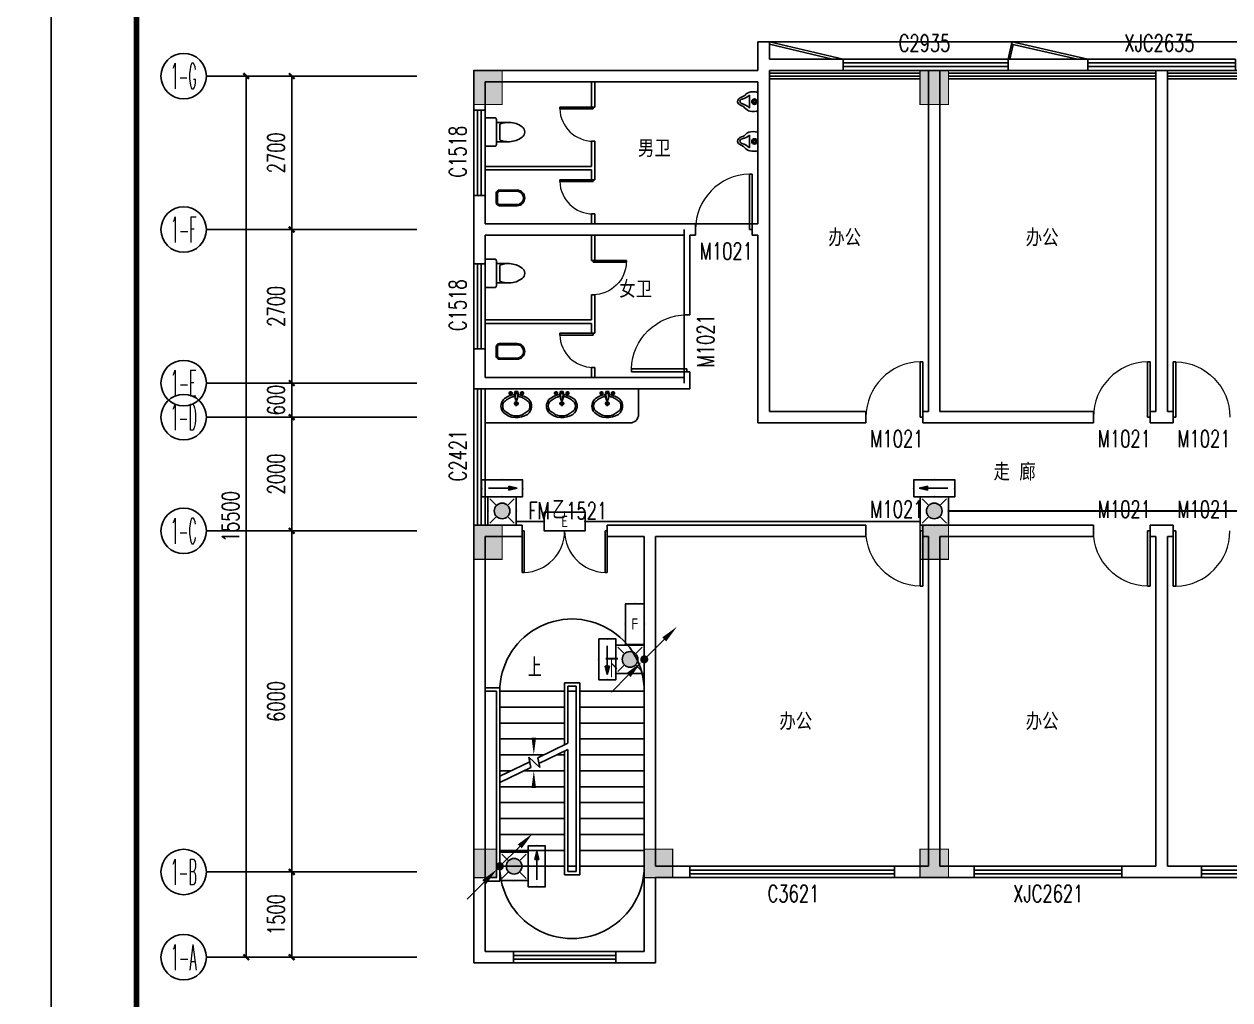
# Model space of a CAD drawing. Extents: x -6243262 to 3079315, y -2914302 to 172723.
# Drawn here: x -5729089 to -5707882, y -731507 to -714343 of the extents above; entities that cross this region are included whole.
import ezdxf
from ezdxf.enums import TextEntityAlignment as Align

# ---------------------------------------------------------------- set-up
doc = ezdxf.new("R2010")
doc.units = 0
doc.header["$LTSCALE"] = 1000
doc.linetypes.add('DASH', pattern=[0.35, 0.25, -0.1])
for name, color, linetype in [('0-柱2', 6, 'Continuous'), ('0-柱网', 2, 'Continuous'), ('0-铝板', 32, 'Continuous'), ('AXIS_TEXT', 7, 'Continuous'), ('DOOR_FIRE_TEXT', 7, 'Continuous'), ('EQUIP-应急', 3, 'Continuous'), ('LWIRE', 4, 'Continuous'), ('PUB_TITLE', 4, 'Continuous'), ('WINDOW', 4, 'Continuous'), ('WINDOW_TEXT', 7, 'Continuous'), ('WIRE-应急', 1, 'DASH'), ('洁具', 253, 'Continuous')]:
    doc.layers.add(name, color=color, linetype=linetype)
doc.styles.add('-宋体', font='', dxfattribs={"width": 0.8})
doc.styles.add('_TCH_AXIS', font='COMPLEX', dxfattribs={"bigfont": 'GBCBIG'})
doc.styles.add('_TCH_DIM', font='SIMPLEX', dxfattribs={"bigfont": 'GBCBIG'})
doc.styles.add('_TCH_DIM_T3', font='SIMPLEX', dxfattribs={"width": 0.705882, "bigfont": 'GBCBIG'})
doc.styles.add('_TCH_WINDOW', font='SIMPLEX', dxfattribs={"height": 3.5, "bigfont": 'GBCBIG'})
doc.styles.add('_TEL_ATTDEF', font='gbenor', dxfattribs={"bigfont": 'gbcbig'})
doc.styles.add('_TEL_DIM', font='SIMPLEX', dxfattribs={"width": 0.8, "height": 3.5, "bigfont": 'HZTXT'})
doc.styles.add('COMPLEX', font='COMPLEX')
doc.styles.get("Standard").update_dxf_attribs({"font": 'gbenor.shx', "bigfont": 'gbcbig.shx'})
doc.styles.get('-宋体').set_extended_font_data('SimSun')
doc.dimstyles.new('_TCH_ARCH&&100', dxfattribs={"dimtxt": 297.5, "dimasz": 100, "dimexe": 250, "dimexo": 300, "dimgap": 126.25, "dimtad": 1, "dimdec": 0, "dimzin": 0, "dimdsep": 46, "dimtxsty": '_TCH_DIM_T3', "dimblk": 'ARCHTICK', "dimcen": 0.09, "dimclrt": 7, "dimazin": 2, "dimtfac": 1, "dimtdec": 0, "dimtix": 1, "dimtmove": 2, "dimatfit": 3, "dimfxl": 0, "dimtolj": 1, "dimtzin": 0, "dimarcsym": 0})

# ---------------------------------------------------------------- blocks, each defined once
blk = doc.blocks.new('1#柱网')
at = {"layer": '0-柱网'}
for points in [[(494005, 93967), (494005, 93367), (494505, 93367), (494505, 93967)], [(501855, 93967), (501855, 93367), (502355, 93367), (502355, 93967)], [(494005, 85967), (494005, 85367), (494505, 85367), (494505, 85967)], [(501855, 85967), (501855, 85367), (502355, 85367), (502355, 85967)], [(494005, 80267), (494005, 79767), (494405, 79767), (494405, 80267)], [(497005, 80267), (497005, 79767), (497505, 79767), (497505, 80267)], [(501855, 80267), (501855, 79767), (502355, 79767), (502355, 80267)]]:
    blk.add_hatch(color=0, dxfattribs=at).paths.add_polyline_path(points)
at = {"layer": '0-柱网', "color": 0, "const_width": 20}
for points in [[(494005, 93967), (494005, 93367), (494505, 93367), (494505, 93967), (494005, 93967)], [(501855, 93967), (501855, 93367), (502355, 93367), (502355, 93967), (501855, 93967)], [(494005, 85967), (494005, 85367), (494505, 85367), (494505, 85967), (494005, 85967)], [(501855, 85967), (501855, 85367), (502355, 85367), (502355, 85967), (501855, 85967)], [(494005, 80267), (494005, 79767), (494405, 79767), (494405, 80267), (494005, 80267)], [(497005, 80267), (497005, 79767), (497505, 79767), (497505, 80267), (497005, 80267)], [(501855, 80267), (501855, 79767), (502355, 79767), (502355, 80267), (501855, 80267)]]:
    blk.add_lwpolyline(points, dxfattribs=at)
blk = doc.blocks.new('A$C22252488')
at = {"layer": '0-铝板', "color": 0}
blk.add_lwpolyline([(1218, 0), (60, 261), (69, 300), (1400, 0)], dxfattribs=at)
at = {"layer": 'WINDOW', "color": 0}
for points in [[(0, 0), (60, 261)], [(31, 0), (90, 254)]]:
    blk.add_lwpolyline(points, dxfattribs=at)
blk = doc.blocks.new('$WINLIB2D$00000001')
at = {"color": 0}
for points in [[(-0.5, 0.5), (-0.5, -0.5)], [(-0.5, 0.5), (0.5, 0.5)], [(0.5, -0.5), (0.5, 0.5)], [(0.5, 0.1667), (-0.5, 0.1667)], [(0.5, -0.1667), (-0.5, -0.1667)], [(-0.5, -0.5), (0.5, -0.5)]]:
    blk.add_lwpolyline(points, dxfattribs=at)
blk = doc.blocks.new('$DorLib2D$00000001')
at = {"color": 0}
for p, q in [((0.45, 0.975), (0.5, 0.975)), ((0.45, 0), (0.45, 0.975)), ((0.5, 0), (0.5, 0.975)), ((0.5, 0), (0.45, 0))]:
    blk.add_line(p, q, dxfattribs=at)
at = {"color": 0, "lineweight": 13}
blk.add_arc((0.475, 0), 0.975, 91.4693, 180, dxfattribs=at)
blk = doc.blocks.new('$DorLib2D$00000002')
at = {"color": 0}
for p, q in [((-0.5, 0), (-0.5, 0.4875)), ((-0.475, 0.4875), (-0.5, 0.4875)), ((-0.475, 0), (-0.475, 0.4875)), ((0.475, 0), (0.475, 0.4875)), ((0.475, 0.4875), (0.5, 0.4875)), ((0.5, 0), (0.5, 0.4875)), ((-0.5, 0), (-0.475, 0)), ((0.5, 0), (0.475, 0))]:
    blk.add_line(p, q, dxfattribs=at)
at = {"color": 0, "lineweight": 13}
for centre, start, end in [((-0.4875, 0), 0, 88.53072), ((0.4875, 0), 91.46928, 180)]:
    blk.add_arc(centre, 0.4875, start, end, dxfattribs=at)
blk = doc.blocks.new('$plan$00003671')
at = {"layer": '洁具', "color": 0}
for p, q in [((-101, 10), (-101, -63)), ((-25, 0), (-32, -39)), ((-25, 0), (25, 0)), ((-25, 0), (-17, -148)), ((25, 0), (17, -148)), ((25, 0), (32, -39)), ((101, 10), (101, -63)), ((-64, -27), (-138, -27)), ((45, -209), (-45, -209)), ((-32, -39), (-17, -148)), ((-24, -20), (24, -20)), ((-17, -138), (17, -138)), ((-17, -148), (17, -148)), ((0, -164), (0, -254)), ((32, -39), (17, -148)), ((138, -27), (64, -27))]:
    blk.add_line(p, q, dxfattribs=at)
blk.add_lwpolyline([(25, 0), (32, -39), (30, -54, -0.144626), (222, -135, -0.454002), (196, -399, -0.337627), (-227, -368, -0.376635), (-227, -140, -0.17218), (-30, -54), (-32, -39), (-25, 0)], format="xyb", close=True, dxfattribs=at)
for centre, radius in [((-101, -27), 25.2), ((-101, -27), 15.1), ((0, -209), 30.2), ((0, -209), 20.2), ((101, -27), 25.2), ((101, -27), 15.1)]:
    blk.add_circle(centre, radius, dxfattribs=at)
for centre, radius, start, end in [((-102, -254), 138, 152.5904, 207.4096), ((-19, -374), 275, 118.8696, 138.2267), ((-16, -304), 218, 108.3074, 128.6169), ((0, -351), 268, 95.4714, 108.3074), ((-1, -27), 7.25, 80.5252, 279.4748), ((1, -27), 7.25, 260.5252, 99.4748), ((0, -351), 268, 71.6926, 84.5286), ((16, -304), 218, 51.3831, 71.6926), ((19, -374), 275, 41.7733, 61.1304), ((102, -254), 138, 332.5904, 27.4096), ((-19, -135), 275, 221.7733, 241.1304), ((-16, -205), 218, 231.3831, 251.6926), ((0, -158), 268, 251.6926, 288.3074), ((16, -205), 218, 288.3074, 308.6169), ((19, -135), 275, 298.8696, 318.2267)]:
    blk.add_arc(centre, radius, start, end, dxfattribs=at)
blk = doc.blocks.new('$plan$00002813')
at = {"layer": '洁具', "color": 0}
blk.add_line((-112, -146), (114, -146), dxfattribs=at)
blk.add_lwpolyline([(-185, 0), (-185, -10), (-164, -10, 0.125587), (-163, -162, 0.087699), (-135, -207, -0.142493), (-79, -292, 0.309604), (0, -360, 0.229829), (59, -308, -0.1358), (128, -215, 0.187963), (170, -108, 0.056569), (165, -10), (185, -10), (185, 0)], format="xyb", close=True, dxfattribs=at)
for radius in [47.3, 34.6, 22.1]:
    blk.add_circle((0, -62), radius, dxfattribs=at)
for centre, radius, start, end in [((-382, -363), 346, 14.0616, 38.7001), ((335, -366), 312, 135.2868, 164.3913), ((-6, -276), 40.9, 183.6565, 351.9398)]:
    blk.add_arc(centre, radius, start, end, dxfattribs=at)
blk = doc.blocks.new('$plan$00002866')
at = {"layer": '洁具', "color": 0}
for points in [[(-366, 138), (-59, 138, -0.388189), (0, 88), (0, -88, -0.388189), (-59, -138), (-366, -138, -0.97895)], [(-58, -116), (-376, -116, -0.936623), (-366, 117), (-58, 117, -0.381636), (-21, 86), (-21, -86, -0.399536)]]:
    blk.add_lwpolyline(points, format="xyb", close=True, dxfattribs=at)
blk.add_lwpolyline([(-306, 117, 0, 0, 0.440649), (-316, 108, 0, 0, 0), (-316, -106, 0, 0, 0.411645), (-307, -115, 1.5, 1.5, 0)], format="xyseb", dxfattribs=at)
blk = doc.blocks.new('_AXISO')
at = {"color": 0}
blk.add_circle((0, 0), 0.5, dxfattribs=at)
at = {"layer": 'AXIS_TEXT', "color": 0, "style": 'COMPLEX', "width": 1.041667}
blk.add_attdef('A', text='', height=0.56, dxfattribs=at).set_placement((-0.25, -0.28), (0.25, -0.28), align=Align.FIT)
blk = doc.blocks.new('_ArchTick')
at = {"color": 0, "linetype": 'ByBlock', "const_width": 0.4}
blk.add_lwpolyline([(-0.5, -0.5), (0.5, 0.5)], dxfattribs=at)
blk = doc.blocks.new('*D646')
at = {"layer": '0-柱2', "color": 0, "lineweight": -2, "transparency": 16777216}
for p, q in [((1430341, -841337), (1427391, -841337)), ((1427641, -856837), (1427641, -841337)), ((1430341, -856837), (1427391, -856837))]:
    blk.add_line(p, q, dxfattribs=at)
at = {"layer": 'Defpoints', "color": 0, "transparency": 16777216}
for p in [(1427641, -841337), (1430641, -841337), (1430641, -856837)]:
    blk.add_point(p, dxfattribs=at)
at = {"layer": '0-柱2', "color": 0, "lineweight": -2, "transparency": 16777216, "xscale": 100, "yscale": 100, "zscale": 100}
for p, rotation in [((1427641, -841337), 90), ((1427641, -856837), 270)]:
    blk.add_blockref('_ArchTick', p, dxfattribs=dict(at, rotation=rotation))
at = {"layer": '0-柱2', "color": 7, "transparency": 16777216, "insert": (1427366, -849087), "char_height": 297.5, "attachment_point": 5, "rotation": 90, "style": '_TCH_DIM_T3'}
blk.add_mtext('\\A1;15500', dxfattribs=at)
blk = doc.blocks.new('*D647')
at = {"layer": '0-柱2', "color": 0, "lineweight": -2, "transparency": 16777216}
for p, q in [((1430341, -855337), (1428191, -855337)), ((1428441, -856837), (1428441, -855337)), ((1430341, -856837), (1428191, -856837))]:
    blk.add_line(p, q, dxfattribs=at)
at = {"layer": 'Defpoints', "color": 0, "transparency": 16777216}
for p in [(1428441, -855337), (1430641, -855337), (1430641, -856837)]:
    blk.add_point(p, dxfattribs=at)
at = {"layer": '0-柱2', "color": 0, "lineweight": -2, "transparency": 16777216, "xscale": 100, "yscale": 100, "zscale": 100}
for p, rotation in [((1428441, -855337), 90), ((1428441, -856837), 270)]:
    blk.add_blockref('_ArchTick', p, dxfattribs=dict(at, rotation=rotation))
at = {"layer": '0-柱2', "color": 7, "transparency": 16777216, "insert": (1428166, -856087), "char_height": 297.5, "attachment_point": 5, "rotation": 90, "style": '_TCH_DIM_T3'}
blk.add_mtext('\\A1;1500', dxfattribs=at)
blk = doc.blocks.new('*D648')
at = {"layer": '0-柱2', "color": 0, "lineweight": -2, "transparency": 16777216}
for p, q in [((1430341, -849337), (1428191, -849337)), ((1428441, -855337), (1428441, -849337)), ((1430341, -855337), (1428191, -855337))]:
    blk.add_line(p, q, dxfattribs=at)
at = {"layer": 'Defpoints', "color": 0, "transparency": 16777216}
for p in [(1428441, -849337), (1430641, -849337), (1430641, -855337)]:
    blk.add_point(p, dxfattribs=at)
at = {"layer": '0-柱2', "color": 0, "lineweight": -2, "transparency": 16777216, "xscale": 100, "yscale": 100, "zscale": 100}
for p, rotation in [((1428441, -849337), 90), ((1428441, -855337), 270)]:
    blk.add_blockref('_ArchTick', p, dxfattribs=dict(at, rotation=rotation))
at = {"layer": '0-柱2', "color": 7, "transparency": 16777216, "insert": (1428166, -852337), "char_height": 297.5, "attachment_point": 5, "rotation": 90, "style": '_TCH_DIM_T3'}
blk.add_mtext('\\A1;6000', dxfattribs=at)
blk = doc.blocks.new('*D649')
at = {"layer": '0-柱2', "color": 0, "lineweight": -2, "transparency": 16777216}
for p, q in [((1430341, -847337), (1428191, -847337)), ((1428441, -849337), (1428441, -847337)), ((1430341, -849337), (1428191, -849337))]:
    blk.add_line(p, q, dxfattribs=at)
at = {"layer": 'Defpoints', "color": 0, "transparency": 16777216}
for p in [(1428441, -847337), (1430641, -847337), (1430641, -849337)]:
    blk.add_point(p, dxfattribs=at)
at = {"layer": '0-柱2', "color": 0, "lineweight": -2, "transparency": 16777216, "xscale": 100, "yscale": 100, "zscale": 100}
for p, rotation in [((1428441, -847337), 90), ((1428441, -849337), 270)]:
    blk.add_blockref('_ArchTick', p, dxfattribs=dict(at, rotation=rotation))
at = {"layer": '0-柱2', "color": 7, "transparency": 16777216, "insert": (1428166, -848337), "char_height": 297.5, "attachment_point": 5, "rotation": 90, "style": '_TCH_DIM_T3'}
blk.add_mtext('\\A1;2000', dxfattribs=at)
blk = doc.blocks.new('*D650')
at = {"layer": '0-柱2', "color": 0, "lineweight": -2, "transparency": 16777216}
for p, q in [((1430341, -846737), (1428191, -846737)), ((1428441, -846737), (1428441, -846637)), ((1428441, -847337), (1428441, -846737)), ((1430341, -847337), (1428191, -847337)), ((1428441, -847337), (1428441, -847437))]:
    blk.add_line(p, q, dxfattribs=at)
at = {"layer": 'Defpoints', "color": 0, "transparency": 16777216}
for p in [(1428441, -846737), (1430641, -846737), (1430641, -847337)]:
    blk.add_point(p, dxfattribs=at)
at = {"layer": '0-柱2', "color": 0, "lineweight": -2, "transparency": 16777216, "xscale": 100, "yscale": 100, "zscale": 100}
for p, rotation in [((1428441, -846737), 270), ((1428441, -847337), 90)]:
    blk.add_blockref('_ArchTick', p, dxfattribs=dict(at, rotation=rotation))
at = {"layer": '0-柱2', "color": 7, "transparency": 16777216, "insert": (1428166, -847037), "char_height": 297.5, "attachment_point": 5, "rotation": 90, "style": '_TCH_DIM_T3'}
blk.add_mtext('\\A1;600', dxfattribs=at)
blk = doc.blocks.new('*D651')
at = {"layer": '0-柱2', "color": 0, "lineweight": -2, "transparency": 16777216}
for p, q in [((1430341, -844037), (1428191, -844037)), ((1428441, -846737), (1428441, -844037)), ((1430341, -846737), (1428191, -846737))]:
    blk.add_line(p, q, dxfattribs=at)
at = {"layer": 'Defpoints', "color": 0, "transparency": 16777216}
for p in [(1428441, -844037), (1430641, -844037), (1430641, -846737)]:
    blk.add_point(p, dxfattribs=at)
at = {"layer": '0-柱2', "color": 0, "lineweight": -2, "transparency": 16777216, "xscale": 100, "yscale": 100, "zscale": 100}
for p, rotation in [((1428441, -844037), 90), ((1428441, -846737), 270)]:
    blk.add_blockref('_ArchTick', p, dxfattribs=dict(at, rotation=rotation))
at = {"layer": '0-柱2', "color": 7, "transparency": 16777216, "insert": (1428166, -845387), "char_height": 297.5, "attachment_point": 5, "rotation": 90, "style": '_TCH_DIM_T3'}
blk.add_mtext('\\A1;2700', dxfattribs=at)
blk = doc.blocks.new('*D652')
at = {"layer": '0-柱2', "color": 0, "lineweight": -2, "transparency": 16777216}
for p, q in [((1430341, -841337), (1428191, -841337)), ((1428441, -844037), (1428441, -841337)), ((1430341, -844037), (1428191, -844037))]:
    blk.add_line(p, q, dxfattribs=at)
at = {"layer": 'Defpoints', "color": 0, "transparency": 16777216}
for p in [(1428441, -841337), (1430641, -841337), (1430641, -844037)]:
    blk.add_point(p, dxfattribs=at)
at = {"layer": '0-柱2', "color": 0, "lineweight": -2, "transparency": 16777216, "xscale": 100, "yscale": 100, "zscale": 100}
for p, rotation in [((1428441, -841337), 90), ((1428441, -844037), 270)]:
    blk.add_blockref('_ArchTick', p, dxfattribs=dict(at, rotation=rotation))
at = {"layer": '0-柱2', "color": 7, "transparency": 16777216, "insert": (1428166, -842687), "char_height": 297.5, "attachment_point": 5, "rotation": 90, "style": '_TCH_DIM_T3'}
blk.add_mtext('\\A1;2700', dxfattribs=at)
blk = doc.blocks.new('$plan$00002826')
at = {"layer": '洁具', "color": 0}
for p, q in [((-260, -140), (-260, 140)), ((-200, 170), (-200, -170))]:
    blk.add_line(p, q, dxfattribs=at)
blk.add_lwpolyline([(-650, 92, 0.537872), (-650, -92, 0.149947), (-430, -170), (-200, -170), (-200, -220, 0.414214), (-170, -250), (-30, -250, 0.414214), (0, -220), (0, 220, 0.414214), (-30, 250), (-170, 250, 0.414214), (-200, 220), (-200, 170), (-430, 170, 0.149947)], format="xyb", close=True, dxfattribs=at)
for centre, start, end in [((-413, -227), 67.4505, 91.4725), ((-413, 227), 268.6339, 292.5495)]:
    blk.add_arc(centre, 398, start, end, dxfattribs=at)
blk = doc.blocks.new('$equip$00002604')
blk.add_hatch(color=256).paths.add_polyline_path([(0.275, 0.5, 1), (-0.274, 0.5, 1)])
for p, q in [((-0.429, 0.929), (-0.194, 0.694)), ((0.194, 0.694), (0.429, 0.929)), ((-0.429, 0.071), (-0.194, 0.306)), ((0.194, 0.306), (0.429, 0.071))]:
    blk.add_line(p, q)
at = {"const_width": 0.04}
blk.add_lwpolyline([(-0.5, 1), (-0.5, 0), (0.5, 0), (0.5, 1), (-0.5, 1), (-0.5, 0)], dxfattribs=at)
blk.add_lwpolyline([(-0.5, 1), (-0.5, 0), (0.5, 0), (0.5, 1)], close=True)
blk.add_circle((0, 0.5), 0.275)
for p in [(0, 1), (-0.5, 0.5), (0.5, 0.5), (0, 0)]:
    blk.add_point(p)
at = {"color": 7, "style": '_TEL_DIM', "flags": 1}
blk.add_attdef('A', text='', height=0.000025, dxfattribs=at).set_placement((0, 0), align=Align.MIDDLE_CENTER)
blk = doc.blocks.new('$TelecSys$00000079')
for p, q in [((0.7, 0.7), (0, 0)), ((0.104, 0.104), (0.104, 0.104)), ((-0.104, -0.104), (-0.104, -0.104))]:
    blk.add_line(p, q)
at = {"const_width": 0.142}
blk.add_lwpolyline([(-0.071, 0, 1), (0.071, 0, 1)], format="xyb", close=True, dxfattribs=at)
blk.add_solid([(0.63, 0.77), (0.77, 0.63), (1.15, 1.15)])
at = {"width": 0.8, "flags": 9}
blk.add_attdef('A', (0, 0), '', height=0.00002, dxfattribs=at)
blk = doc.blocks.new('$equip$00002541')
blk.add_hatch(color=256).paths.add_polyline_path([(-0.24, 0.372), (-0.528, 0.3), (-0.24, 0.228)])
for p, q in [((-0.72, 0.6), (-0.72, 0)), ((0.72, 0.6), (-0.72, 0.6)), ((0.72, 0), (0.72, 0.6)), ((-0.72, 0), (0.72, 0)), ((-0.24, 0.372), (-0.528, 0.3)), ((-0.528, 0.3), (-0.24, 0.228)), ((-0.24, 0.372), (-0.24, 0.228))]:
    blk.add_line(p, q)
at = {"color": 7}
blk.add_line((-0.48, 0.3), (0.48, 0.3), dxfattribs=at)
at = {"const_width": 0.04}
blk.add_lwpolyline([(-0.72, 0.6), (-0.72, 0), (0.72, 0), (0.72, 0.6), (-0.72, 0.6), (-0.72, 0)], dxfattribs=at)
for p in [(0, 0.6), (-0.72, 0.3), (0, 0), (0.72, 0.3)]:
    blk.add_point(p)
at = {"color": 7, "style": '_TEL_DIM', "flags": 1}
blk.add_attdef('A', text='', height=0.00002, dxfattribs=at).set_placement((0, 0), align=Align.MIDDLE_CENTER)
blk = doc.blocks.new('$equip$00002540')
blk.add_hatch(color=256).paths.add_polyline_path([(0.24, 0.372), (0.24, 0.228), (0.528, 0.3)])
for p, q in [((-0.72, 0.6), (-0.72, 0)), ((0.72, 0.6), (-0.72, 0.6)), ((0.72, 0), (0.72, 0.6)), ((-0.72, 0), (0.72, 0)), ((0.24, 0.372), (0.24, 0.228)), ((0.528, 0.3), (0.24, 0.372)), ((0.24, 0.228), (0.528, 0.3))]:
    blk.add_line(p, q)
at = {"color": 7}
blk.add_line((-0.48, 0.3), (0.48, 0.3), dxfattribs=at)
at = {"const_width": 0.04}
blk.add_lwpolyline([(-0.72, 0.6), (-0.72, 0), (0.72, 0), (0.72, 0.6), (-0.72, 0.6), (-0.72, 0)], dxfattribs=at)
for p in [(0, 0.6), (-0.72, 0.3), (0, 0), (0.72, 0.3)]:
    blk.add_point(p)
at = {"color": 7, "style": '_TEL_DIM', "flags": 1}
blk.add_attdef('A', text='', height=0.00002, dxfattribs=at).set_placement((0, 0), align=Align.MIDDLE_CENTER)
blk = doc.blocks.new('$equip$00002534')
for p, q in [((-0.72, 0.66), (-0.72, 0)), ((0.72, 0.66), (-0.72, 0.66)), ((0.72, 0), (0.72, 0.66)), ((-0.72, 0), (0.72, 0))]:
    blk.add_line(p, q)
at = {"const_width": 0.04}
blk.add_lwpolyline([(-0.72, 0.66), (-0.72, 0), (0.72, 0), (0.72, 0.66), (-0.72, 0.66), (-0.72, 0)], dxfattribs=at)
for p in [(0, 0.66), (-0.72, 0.33), (0, 0), (0.72, 0.33)]:
    blk.add_point(p)
at = {"color": 7, "style": '_TEL_DIM'}
blk.add_attdef('$TEXT$', text='', height=0.4, dxfattribs=at).set_placement((0, 0.33), align=Align.MIDDLE_CENTER)
at = {"color": 7, "style": '_TEL_DIM', "flags": 1}
blk.add_attdef('A', text='', height=0.00002, dxfattribs=at).set_placement((0, 0), align=Align.MIDDLE_CENTER)
blk = doc.blocks.new('$equip$00003179')
for p, q in [((0.72, 0.66), (-0.72, 0.66)), ((-0.72, 0.66), (-0.72, 0)), ((0.72, 0), (0.72, 0.66)), ((-0.72, 0), (0.72, 0))]:
    blk.add_line(p, q)
at = {"const_width": 0.04}
blk.add_lwpolyline([(-0.72, 0.66), (-0.72, 0), (0.72, 0), (0.72, 0.66), (-0.72, 0.66), (-0.72, 0)], dxfattribs=at)
for p in [(0, 0.66), (-0.72, 0.33), (0, 0), (0.72, 0.33)]:
    blk.add_point(p)
at = {"color": 7, "style": '_TEL_DIM'}
blk.add_attdef('$TEXT$', text='', height=0.4, dxfattribs=at).set_placement((0, 0.33), align=Align.MIDDLE_CENTER)
at = {"color": 7, "style": '_TEL_DIM', "flags": 1}
for tag in ['A', 'REMARK']:
    blk.add_attdef(tag, text='', height=0.00002, dxfattribs=at).set_placement((0, 0), align=Align.MIDDLE_CENTER)
blk = doc.blocks.new('$TelecSys$00000081')
for p, q in [((0.104, 0.104), (0.104, 0.104)), ((-0.104, -0.104), (-0.104, -0.104)), ((-1.15, -1.15), (-0.55, -0.55))]:
    blk.add_line(p, q)
at = {"const_width": 0.142}
blk.add_lwpolyline([(0.071, 0, 1), (-0.071, 0, 1)], format="xyb", close=True, dxfattribs=at)
blk.add_solid([(-0.62, -0.48), (-0.48, -0.62), (-0.1, -0.1)])
at = {"width": 0.8, "flags": 9}
blk.add_attdef('A', (0, 0), '', height=0.00002, rotation=180, dxfattribs=at)
blk = doc.blocks.new('4235234')
at = {"layer": '0-柱2', "color": 8}
for p, q in [((1436641.3, -841137.1), (1436641.3, -840737.1)), ((1436641.3, -840737.1), (1436841.3, -840737.1)), ((1436841.3, -841037.1), (1436841.3, -840737.1)), ((1438141.2, -841037.1), (1436841.3, -841037.1)), ((1438141.2, -841237.1), (1438141.2, -841037.1)), ((1442441.3, -841037.1), (1441041.2, -841037.1)), ((1441041.2, -841037.1), (1441041.2, -841237.1)), ((1442441.3, -841237.1), (1442441.3, -841037.1)), ((1431641.3, -841237.1), (1431641.3, -841937.1)), ((1436641.3, -841237.1), (1431641.3, -841237.1)), ((1436641.3, -841237.1), (1436641.3, -841137.1)), ((1436841.3, -841237.1), (1438141.2, -841237.1)), ((1436841.3, -841337.1), (1436841.3, -841237.1)), ((1439641.3, -847237.1), (1439641.3, -841237.1)), ((1439641.3, -841237.1), (1439841.3, -841237.1)), ((1439841.3, -847237.1), (1439841.3, -841237.1)), ((1441041.2, -841237.1), (1442441.3, -841237.1)), ((1443641.3, -847237.1), (1443641.3, -841237.1)), ((1443641.3, -841237.1), (1443841.3, -841237.1)), ((1443841.3, -847237.1), (1443841.3, -841237.1)), ((1430641.3, -841337.1), (1426941.3, -841337.1)), ((1431841.3, -841937.1), (1431841.3, -841437.1)), ((1436641.3, -841437.1), (1431841.3, -841437.1)), ((1433711.3, -841437.1), (1433711.3, -841882.1)), ((1433771.3, -841437.1), (1433711.3, -841437.1)), ((1433771.3, -841882.1), (1433771.3, -841437.1)), ((1436641.3, -843937.1), (1436641.3, -841437.1)), ((1436841.3, -844037.1), (1436841.3, -841337.1)), ((1433711.3, -841882.1), (1433771.3, -841882.1)), ((1431641.3, -841937.1), (1431841.3, -841937.1)), ((1433771.3, -842482.1), (1433711.3, -842482.1)), ((1433711.3, -842482.1), (1433711.3, -842927.1)), ((1433771.3, -842957.1), (1433771.3, -842482.1)), ((1433711.3, -842927.1), (1431841.3, -842927.1)), ((1431841.3, -842987.1), (1431841.3, -842927.1)), ((1433771.3, -843162.1), (1433771.3, -842957.1)), ((1433711.3, -842987.1), (1431841.3, -842987.1)), ((1433711.3, -842987.1), (1433711.3, -843162.1)), ((1433711.3, -843162.1), (1433771.3, -843162.1)), ((1431841.3, -843437.1), (1431641.3, -843437.1)), ((1431641.3, -843437.1), (1431641.3, -844037.1)), ((1431841.3, -843937.1), (1431841.3, -843437.1)), ((1433771.3, -843762.1), (1433711.3, -843762.1)), ((1433711.3, -843762.1), (1433711.3, -843937.1)), ((1433771.3, -843937.1), (1433771.3, -843762.1)), ((1433741.3, -843937.1), (1431841.3, -843937.1)), ((1435341.3, -843937.1), (1433741.3, -843937.1)), ((1435541.3, -843937.1), (1435341.3, -843937.1)), ((1435541.3, -844137.1), (1435541.3, -843937.1)), ((1436541.3, -843937.1), (1435541.3, -843937.1)), ((1436641.3, -843937.1), (1436541.3, -843937.1)), ((1436541.3, -843937.1), (1436541.3, -844137.1)), ((1430641.3, -844037.1), (1426941.3, -844037.1)), ((1431641.3, -844037.1), (1431641.3, -844637.1)), ((1433741.3, -844137.1), (1431841.3, -844137.1)), ((1431841.3, -844637.1), (1431841.3, -844137.1)), ((1433711.3, -844137.1), (1433711.3, -844582.1)), ((1433771.3, -844137.1), (1433711.3, -844137.1)), ((1435341.3, -844137.1), (1433741.3, -844137.1)), ((1433771.3, -844582.1), (1433771.3, -844137.1)), ((1435341.3, -846737.1), (1435341.3, -844037.1)), ((1435341.3, -844137.1), (1435341.3, -845537.1)), ((1435441.3, -845537.1), (1435441.3, -844137.1)), ((1435441.3, -844137.1), (1435541.3, -844137.1)), ((1436541.3, -844137.1), (1436641.3, -844137.1)), ((1436641.3, -847437.1), (1436641.3, -844137.1)), ((1436841.3, -847237.1), (1436841.3, -844037.1)), ((1431641.3, -844637.1), (1431841.3, -844637.1)), ((1433711.3, -844582.1), (1433771.3, -844582.1)), ((1433771.3, -845182.1), (1433711.3, -845182.1)), ((1433711.3, -845182.1), (1433711.3, -845627.1)), ((1433771.3, -845657.1), (1433771.3, -845182.1)), ((1433711.3, -845627.1), (1431841.3, -845627.1)), ((1431841.3, -845687.1), (1431841.3, -845627.1)), ((1433711.3, -845687.1), (1431841.3, -845687.1)), ((1433711.3, -845687.1), (1433711.3, -845862.1)), ((1433771.3, -845862.1), (1433771.3, -845657.1)), ((1435341.3, -845537.1), (1435441.3, -845537.1)), ((1435341.3, -846537.1), (1435341.3, -845537.1)), ((1433711.3, -845862.1), (1433771.3, -845862.1)), ((1431841.3, -846137.1), (1431641.3, -846137.1)), ((1431641.3, -846137.1), (1431641.3, -846737.1)), ((1431841.3, -846637.1), (1431841.3, -846137.1)), ((1433771.3, -846462.1), (1433711.3, -846462.1)), ((1433711.3, -846462.1), (1433711.3, -846637.1)), ((1433771.3, -846637.1), (1433771.3, -846462.1)), ((1435441.3, -846537.1), (1435341.3, -846537.1)), ((1435341.3, -846537.1), (1435341.3, -846637.1)), ((1435441.3, -846837.1), (1435441.3, -846537.1)), ((1430641.3, -846737.1), (1426941.3, -846737.1)), ((1431641.3, -846737.1), (1431641.3, -846837.1)), ((1435341.3, -846637.1), (1431841.3, -846637.1)), ((1433711.3, -846637.1), (1433771.3, -846637.1)), ((1431641.3, -846837.1), (1431841.3, -846837.1)), ((1435441.3, -846837.1), (1431841.3, -846837.1)), ((1430641.3, -847337.1), (1426941.3, -847337.1)), ((1438541.3, -847237.1), (1436841.3, -847237.1)), ((1438541.3, -847437.1), (1438541.3, -847237.1)), ((1439641.3, -847237.1), (1439541.3, -847237.1)), ((1439541.3, -847237.1), (1439541.3, -847437.1)), ((1442541.3, -847237.1), (1439841.3, -847237.1)), ((1442541.3, -847437.1), (1442541.3, -847237.1)), ((1443641.3, -847237.1), (1443541.3, -847237.1)), ((1443541.3, -847237.1), (1443541.3, -847437.1)), ((1443941.3, -847237.1), (1443841.3, -847237.1)), ((1443941.3, -847437.1), (1443941.3, -847237.1)), ((1436641.3, -847437.1), (1438541.3, -847437.1)), ((1439541.3, -847437.1), (1439741.3, -847437.1)), ((1439741.3, -847437.1), (1442541.3, -847437.1)), ((1443541.3, -847437.1), (1443741.3, -847437.1)), ((1443741.3, -847437.1), (1443941.3, -847437.1)), ((1431841.3, -849237.1), (1431641.3, -849237.1)), ((1431641.3, -849237.1), (1431641.3, -849337.1)), ((1432491.3, -849237.1), (1431841.3, -849237.1)), ((1432491.3, -849437.1), (1432491.3, -849237.1)), ((1434741.3, -849237.1), (1433991.3, -849237.1)), ((1433991.3, -849237.1), (1433991.3, -849437.1)), ((1438541.3, -849237.1), (1434741.3, -849237.1)), ((1438541.3, -849437.1), (1438541.3, -849237.1)), ((1439741.3, -849237.1), (1439541.3, -849237.1)), ((1439541.3, -849237.1), (1439541.3, -849437.1)), ((1442541.3, -849237.1), (1439741.3, -849237.1)), ((1442541.3, -849437.1), (1442541.3, -849237.1)), ((1443741.3, -849237.1), (1443541.3, -849237.1)), ((1443541.3, -849237.1), (1443541.3, -849437.1)), ((1443941.3, -849237.1), (1443741.3, -849237.1)), ((1443941.3, -849437.1), (1443941.3, -849237.1)), ((1430641.3, -849337.1), (1426941.3, -849337.1)), ((1431641.3, -856937.1), (1431641.3, -849337.1)), ((1431841.3, -849437.1), (1432491.3, -849437.1)), ((1431841.3, -856737.1), (1431841.3, -849437.1)), ((1433991.3, -849437.1), (1434641.3, -849437.1)), ((1434641.3, -855337.1), (1434641.3, -849437.1)), ((1434841.3, -849437.1), (1438541.3, -849437.1)), ((1434841.3, -855237.1), (1434841.3, -849437.1)), ((1439541.3, -849437.1), (1439641.3, -849437.1)), ((1439641.3, -855237.1), (1439641.3, -849437.1)), ((1439841.3, -849437.1), (1442541.3, -849437.1)), ((1439841.3, -855237.1), (1439841.3, -849437.1)), ((1443541.3, -849437.1), (1443641.3, -849437.1)), ((1443641.3, -855237.1), (1443641.3, -849437.1)), ((1443841.3, -855237.1), (1443841.3, -849437.1)), ((1443841.3, -849437.1), (1443941.3, -849437.1)), ((1433506.3, -852007.1), (1433236.3, -852007.1)), ((1433236.3, -852007.1), (1433236.3, -853098.8)), ((1433446.3, -852067.1), (1433296.3, -852067.1)), ((1433296.3, -852067.1), (1433296.3, -853069.5)), ((1433446.3, -855327.1), (1433446.3, -852067.1)), ((1433506.3, -855387.1), (1433506.3, -852007.1)), ((1432101.3, -852097.1), (1431841.3, -852097.1)), ((1431841.3, -852157.1), (1431841.3, -852097.1)), ((1432041.3, -852157.1), (1431841.3, -852157.1)), ((1432041.3, -855437.1), (1432041.3, -852157.1)), ((1432101.3, -855497.1), (1432101.3, -852097.1)), ((1432101.3, -852157.1), (1432101.3, -853653.3)), ((1433236.3, -852157.1), (1432101.3, -852157.1)), ((1433296.3, -852157.1), (1433296.3, -853069.5)), ((1433296.3, -852157.1), (1433446.3, -852157.1)), ((1433446.3, -855237.1), (1433446.3, -852157.1)), ((1433506.3, -852157.1), (1434641.3, -852157.1)), ((1434641.3, -855237.1), (1434641.3, -852157.1)), ((1433236.3, -852437.1), (1432101.3, -852437.1)), ((1433506.3, -852437.1), (1434641.3, -852437.1)), ((1433236.3, -852717.1), (1432101.3, -852717.1)), ((1433506.3, -852717.1), (1434641.3, -852717.1)), ((1433236.3, -852997.1), (1432101.3, -852997.1)), ((1433296.3, -853069.5), (1432769.6, -853326.8)), ((1433506.3, -852997.1), (1434641.3, -852997.1)), ((1432871.5, -853277.1), (1432101.3, -853277.1)), ((1432803.8, -853502), (1432610.2, -853315.2)), ((1432610.2, -853315.2), (1432645.9, -853498.5)), ((1432769.6, -853326.8), (1432803.8, -853502)), ((1433296.3, -853180.8), (1432789.4, -853428.4)), ((1433236.3, -853277.1), (1433099.3, -853277.1)), ((1433236.3, -853210.1), (1433236.3, -855387.1)), ((1433296.3, -853180.8), (1433296.3, -855237.1)), ((1433296.3, -853180.8), (1433296.3, -855327.1)), ((1433506.3, -853277.1), (1434641.3, -853277.1)), ((1432626.1, -853396.9), (1432101.3, -853653.3)), ((1432645.9, -853498.5), (1432101.3, -853764.6)), ((1432298.3, -853557.1), (1432101.3, -853557.1)), ((1433236.3, -853557.1), (1432526.1, -853557.1)), ((1433506.3, -853557.1), (1434641.3, -853557.1)), ((1432101.3, -853764.6), (1432101.3, -855237.1)), ((1433236.3, -853837.1), (1432101.3, -853837.1)), ((1433506.3, -853837.1), (1434641.3, -853837.1)), ((1433236.3, -854117.1), (1432101.3, -854117.1)), ((1433506.3, -854117.1), (1434641.3, -854117.1)), ((1433236.3, -854397.1), (1432101.3, -854397.1)), ((1433506.3, -854397.1), (1434641.3, -854397.1)), ((1433236.3, -854677.1), (1432101.3, -854677.1)), ((1433506.3, -854677.1), (1434641.3, -854677.1)), ((1433236.3, -854957.1), (1432101.3, -854957.1)), ((1433506.3, -854957.1), (1434641.3, -854957.1)), ((1433236.3, -855237.1), (1432101.3, -855237.1)), ((1433296.3, -855237.1), (1433446.3, -855237.1)), ((1433506.3, -855237.1), (1434641.3, -855237.1)), ((1435441.3, -855237.1), (1434841.3, -855237.1)), ((1435441.3, -855437.1), (1435441.3, -855237.1)), ((1439641.3, -855237.1), (1439041.3, -855237.1)), ((1439041.3, -855237.1), (1439041.3, -855437.1)), ((1440441.3, -855237.1), (1439841.3, -855237.1)), ((1440441.3, -855437.1), (1440441.3, -855237.1)), ((1443641.3, -855237.1), (1443041.3, -855237.1)), ((1443041.3, -855237.1), (1443041.3, -855437.1)), ((1444441.3, -855237.1), (1443841.3, -855237.1)), ((1444441.3, -855437.1), (1444441.3, -855237.1)), ((1430641.3, -855337.1), (1426941.3, -855337.1)), ((1431841.3, -855437.1), (1432041.3, -855437.1)), ((1431841.3, -855437.1), (1431841.3, -855497.1)), ((1433236.3, -855387.1), (1433506.3, -855387.1)), ((1433296.3, -855327.1), (1433446.3, -855327.1)), ((1434641.3, -856737.1), (1434641.3, -855337.1)), ((1434841.3, -855437.1), (1435441.3, -855437.1)), ((1434841.3, -856937.1), (1434841.3, -855437.1)), ((1439041.3, -855437.1), (1439741.3, -855437.1)), ((1439741.3, -855437.1), (1440441.3, -855437.1)), ((1443041.3, -855437.1), (1443741.3, -855437.1)), ((1443741.3, -855437.1), (1444441.3, -855437.1)), ((1431841.3, -855497.1), (1432101.3, -855497.1)), ((1432341.3, -856737.1), (1431841.3, -856737.1)), ((1432341.3, -856937.1), (1432341.3, -856737.1)), ((1434641.3, -856737.1), (1434141.3, -856737.1)), ((1434141.3, -856737.1), (1434141.3, -856937.1)), ((1430641.3, -856837.1), (1426941.3, -856837.1)), ((1431641.3, -856937.1), (1432341.3, -856937.1)), ((1434141.3, -856937.1), (1434841.3, -856937.1))]:
    blk.add_line(p, q, dxfattribs=at)
for points in [[(1436841.3, -840737.1), (1472341.3, -840737.1), (1472341.3, -849237.1)], [(1436841.3, -840737.1), (1436841.3, -840737.1), (1438141.1, -841037.1)], [(1436841.3, -840778), (1437950.2, -841037.1)], [(1436841.3, -841237.1), (1439491.3, -841237.1)], [(1439991.3, -841237.1), (1443641.3, -841237.1)], [(1447491.3, -841237.1), (1443841.3, -841237.1)], [(1436841.3, -841287.1), (1439491.3, -841287.1)], [(1436841.3, -841337.1), (1439491.3, -841337.1)], [(1436841.3, -841387.1), (1439491.3, -841387.1)], [(1439991.3, -841287.1), (1443641.3, -841287.1)], [(1439991.3, -841337.1), (1443641.3, -841337.1)], [(1439991.3, -841387.1), (1443641.3, -841387.1)], [(1447491.3, -841287.1), (1443841.3, -841287.1)], [(1447491.3, -841337.1), (1443841.3, -841337.1)], [(1447491.3, -841387.1), (1443841.3, -841387.1)]]:
    blk.add_lwpolyline(points, dxfattribs=at)
for points, format in [([(1431841.3, -846837.1), (1431841.3, -847437.1), (1434391.3, -847437.1, 0.4142136), (1434541.3, -847287.1), (1434541.3, -846837.1)], "xyb"), ([(1432698.8, -852017.1, 0, 0, 0), (1432698.8, -853277.1, 0, 80, 0), (1432698.8, -852977.1, 0, 0, 0)], "xyseb"), ([(1434043.8, -852017.1, 0, 0, 0), (1434043.8, -855987.1, 0, 0, 0), (1432698.8, -855987.1, 0, 0, 0), (1432698.8, -853557.1, 0, 80, 0), (1432698.8, -853857.1, 0, 0, 0)], "xyseb")]:
    blk.add_lwpolyline(points, format=format, dxfattribs=at)
for centre, start, end in [((1433371.3, -852157.1), 359.99984, 180.00017), ((1433371.3, -855237.1), 179.99983, 0.00016)]:
    blk.add_arc(centre, 1270, start, end, dxfattribs=at)
ref = blk.add_blockref('$WINLIB2D$00000001', (1439591.2, -841137.1), dxfattribs=dict(at, xscale=-2900, yscale=200, zscale=200, rotation=180))
ref.add_attrib('A', 'C2935', (1439116.2, -840905.9), dxfattribs={"layer": 'WINDOW_TEXT', "color": 8, "height": 297.5, "style": '_TCH_WINDOW', "width": 0.705882})
ref = blk.add_blockref('$WINLIB2D$00000001', (1443741.3, -841137.1), dxfattribs=dict(at, xscale=-2600, yscale=200, zscale=200, rotation=180))
ref.add_attrib('A', 'XJC2635', (1443086.3, -840905.9), dxfattribs={"layer": 'WINDOW_TEXT', "color": 8, "height": 297.5, "style": '_TCH_WINDOW', "width": 0.705882})
for name, p in [('A$C22252488', (1441041.3, -841037.1)), ('1#柱网', (937636.3, -935204.2))]:
    blk.add_blockref(name, p, dxfattribs=at)
ref = blk.add_blockref('_AXISO', (1426541.3, -841337.1), dxfattribs=dict(at, xscale=800, yscale=800, zscale=800))
ref.add_attrib('A', '1-G', dxfattribs={"layer": 'AXIS_TEXT', "color": 8, "height": 452.55, "style": '_TCH_AXIS', "width": 0.355932}).set_placement((1426315, -841563.3), (1426767.6, -841563.3), align=Align.FIT)
for name, p, rotation in [('$plan$00002813', (1436641.3, -841787.1), 269.9999999999999), ('$plan$00002813', (1436641.3, -842487.1), 269.9999999999999), ('$plan$00002866', (1432039, -843479.9), 180), ('$plan$00002866', (1432039, -846179.9), 179.9999999999999), ('$plan$00003671', (1432391.3, -846888), 359.9999999999999), ('$plan$00003671', (1433191.3, -846888), 359.9999999999999), ('$plan$00003671', (1433991.3, -846888), 359.9999999999999)]:
    blk.add_blockref(name, p, dxfattribs=dict(at, rotation=rotation))
for name, p, xscale, yscale, zscale, rotation in [('$DorLib2D$00000001', (1433741.3, -842182.1), 600, 600, 60, 90), ('$DorLib2D$00000001', (1433741.3, -843462.1), 600, 600, 60, 90), ('$DorLib2D$00000001', (1433741.3, -844882.1), 600, -600, 60, 90), ('$DorLib2D$00000001', (1433741.3, -846162.1), 600, 600, 60, 90), ('$DorLib2D$00000002', (1433241.3, -849337.1), 1500, 1500, 200, 180), ('$WINLIB2D$00000001', (1433241.3, -856837.1), -1800, 200, 200, 180)]:
    blk.add_blockref(name, p, dxfattribs=dict(at, xscale=xscale, yscale=yscale, zscale=zscale, rotation=rotation))
ref = blk.add_blockref('$WINLIB2D$00000001', (1431741.3, -842687.1), dxfattribs=dict(at, xscale=1500, yscale=-200, zscale=200, rotation=90))
ref.add_attrib('A', 'C1518', (1431510.2, -843122.1), dxfattribs={"layer": 'WINDOW_TEXT', "color": 8, "height": 297.5, "rotation": 90, "style": '_TCH_WINDOW', "width": 0.705882})
at = {"layer": '0-柱2', "color": 8, "yscale": -1, "rotation": 180}
for p in [(1431841.3, -842320.8), (1431841.3, -844806)]:
    blk.add_blockref('$plan$00002826', p, dxfattribs=at)
at = {"layer": '0-柱2', "color": 8}
ref = blk.add_blockref('$DorLib2D$00000001', (1436041.3, -844037.1), dxfattribs=dict(at, xscale=-1000, yscale=-1000, zscale=200, rotation=180))
ref.add_attrib('A', 'M1021', (1435616.3, -844565.7), dxfattribs={"layer": 'WINDOW_TEXT', "color": 8, "height": 297.5, "style": '_TCH_WINDOW', "width": 0.705882})
ref = blk.add_blockref('_AXISO', (1426541.3, -844037.1), dxfattribs=dict(at, xscale=800, yscale=800, zscale=800))
ref.add_attrib('A', '1-F', dxfattribs={"layer": 'AXIS_TEXT', "color": 8, "height": 452.55, "style": '_TCH_AXIS', "width": 0.368421}).set_placement((1426315, -844263.3), (1426767.6, -844263.3), align=Align.FIT)
ref = blk.add_blockref('$WINLIB2D$00000001', (1431741.3, -845387.1), dxfattribs=dict(at, xscale=-1500, yscale=-200, zscale=200, rotation=90))
ref.add_attrib('A', 'C1518', (1431510.2, -845822.1), dxfattribs={"layer": 'WINDOW_TEXT', "color": 8, "height": 297.5, "rotation": 90, "style": '_TCH_WINDOW', "width": 0.705882})
ref = blk.add_blockref('$DorLib2D$00000001', (1435391.3, -846037.1), dxfattribs=dict(at, xscale=-1000, yscale=1000, zscale=100, rotation=90))
ref.add_attrib('A', 'M1021', (1435869.9, -846462.1), dxfattribs={"layer": 'WINDOW_TEXT', "color": 8, "height": 297.5, "rotation": 90, "style": '_TCH_WINDOW', "width": 0.705882})
ref = blk.add_blockref('_AXISO', (1426541.3, -846737.1), dxfattribs=dict(at, xscale=800, yscale=800, zscale=800))
ref.add_attrib('A', '1-E', dxfattribs={"layer": 'AXIS_TEXT', "color": 8, "height": 452.55, "style": '_TCH_AXIS', "width": 0.368421}).set_placement((1426315, -846963.3), (1426767.6, -846963.3), align=Align.FIT)
ref = blk.add_blockref('$DorLib2D$00000001', (1439041.3, -847337.1), dxfattribs=dict(at, xscale=-1000, yscale=-1000, zscale=200, rotation=180))
ref.add_attrib('A', 'M1021', (1438616.3, -847865.7), dxfattribs={"layer": 'WINDOW_TEXT', "color": 8, "height": 297.5, "style": '_TCH_WINDOW', "width": 0.705882})
ref = blk.add_blockref('$DorLib2D$00000001', (1443041.3, -847337.1), dxfattribs=dict(at, xscale=-1000, yscale=-1000, zscale=200, rotation=180))
ref.add_attrib('A', 'M1021', (1442616.3, -847865.7), dxfattribs={"layer": 'WINDOW_TEXT', "color": 8, "height": 297.5, "style": '_TCH_WINDOW', "width": 0.705882})
ref = blk.add_blockref('$DorLib2D$00000001', (1444441.3, -847337.1), dxfattribs=dict(at, xscale=1000, yscale=-1000, zscale=200, rotation=180))
ref.add_attrib('A', 'M1021', (1444016.3, -847865.7), dxfattribs={"layer": 'WINDOW_TEXT', "color": 8, "height": 297.5, "style": '_TCH_WINDOW', "width": 0.705882})
ref = blk.add_blockref('_AXISO', (1426541.3, -847337.1), dxfattribs=dict(at, xscale=800, yscale=800, zscale=800))
ref.add_attrib('A', '1-D', dxfattribs={"layer": 'AXIS_TEXT', "color": 8, "height": 452.55, "style": '_TCH_AXIS', "width": 0.362069}).set_placement((1426315, -847563.3), (1426767.6, -847563.3), align=Align.FIT)
ref = blk.add_blockref('$WINLIB2D$00000001', (1431741.3, -848037.1), dxfattribs=dict(at, xscale=-2400, yscale=-200, zscale=200, rotation=90))
ref.add_attrib('A', 'C2421', (1431510.2, -848467.1), dxfattribs={"layer": 'WINDOW_TEXT', "color": 8, "height": 297.5, "rotation": 90, "style": '_TCH_WINDOW', "width": 0.705882})
ref = blk.add_blockref('$DorLib2D$00000001', (1439041.3, -849337.1), dxfattribs=dict(at, xscale=-1000, yscale=1000, zscale=200, rotation=180))
ref.add_attrib('A', 'M1021', (1438616.3, -849105.9), dxfattribs={"layer": 'WINDOW_TEXT', "color": 8, "height": 297.5, "style": '_TCH_WINDOW', "width": 0.705882})
ref = blk.add_blockref('$DorLib2D$00000001', (1443041.3, -849337.1), dxfattribs=dict(at, xscale=-1000, yscale=1000, zscale=200, rotation=180))
ref.add_attrib('A', 'M1021', (1442616.3, -849105.9), dxfattribs={"layer": 'WINDOW_TEXT', "color": 8, "height": 297.5, "style": '_TCH_WINDOW', "width": 0.705882})
ref = blk.add_blockref('$DorLib2D$00000001', (1444441.3, -849337.1), dxfattribs=dict(at, xscale=1000, yscale=1000, zscale=200, rotation=180))
ref.add_attrib('A', 'M1021', (1444016.3, -849105.9), dxfattribs={"layer": 'WINDOW_TEXT', "color": 8, "height": 297.5, "style": '_TCH_WINDOW', "width": 0.705882})
ref = blk.add_blockref('_AXISO', (1426541.3, -849337.1), dxfattribs=dict(at, xscale=800, yscale=800, zscale=800))
ref.add_attrib('A', '1-C', dxfattribs={"layer": 'AXIS_TEXT', "color": 8, "height": 452.55, "style": '_TCH_AXIS', "width": 0.375}).set_placement((1426315, -849563.3), (1426767.6, -849563.3), align=Align.FIT)
ref = blk.add_blockref('_AXISO', (1426541.3, -855337.1), dxfattribs=dict(at, xscale=800, yscale=800, zscale=800))
ref.add_attrib('A', '1-B', dxfattribs={"layer": 'AXIS_TEXT', "color": 8, "height": 452.55, "style": '_TCH_AXIS', "width": 0.362069}).set_placement((1426315, -855563.3), (1426767.6, -855563.3), align=Align.FIT)
ref = blk.add_blockref('$WINLIB2D$00000001', (1437241.3, -855337.1), dxfattribs=dict(at, xscale=-3600, yscale=-200, zscale=200, rotation=180))
ref.add_attrib('A', 'C3621', (1436811.3, -855865.7), dxfattribs={"layer": 'WINDOW_TEXT', "color": 8, "height": 297.5, "style": '_TCH_WINDOW', "width": 0.705882})
ref = blk.add_blockref('$WINLIB2D$00000001', (1441741.3, -855337.1), dxfattribs=dict(at, xscale=-2600, yscale=-200, zscale=200, rotation=180))
ref.add_attrib('A', 'XJC2621', (1441131.3, -855865.7), dxfattribs={"layer": 'WINDOW_TEXT', "color": 8, "height": 297.5, "style": '_TCH_WINDOW', "width": 0.705882})
ref = blk.add_blockref('$WINLIB2D$00000001', (1445741.3, -855337.1), dxfattribs=dict(at, xscale=-2600, yscale=-200, zscale=200, rotation=180))
ref.add_attrib('A', 'C2621', (1445311.3, -855865.7), dxfattribs={"layer": 'WINDOW_TEXT', "color": 8, "height": 297.5, "style": '_TCH_WINDOW', "width": 0.705882})
ref = blk.add_blockref('_AXISO', (1426541.3, -856837.1), dxfattribs=dict(at, xscale=800, yscale=800, zscale=800))
ref.add_attrib('A', '1-A', dxfattribs={"layer": 'AXIS_TEXT', "color": 8, "height": 452.55, "style": '_TCH_AXIS', "width": 0.355932}).set_placement((1426315, -857063.3), (1426767.6, -857063.3), align=Align.FIT)
at = {"layer": '0-柱2', "color": 8, "style": '-宋体', "width": 0.8}
for s, height, p in [('男卫', 264.35, (1434529.9, -842731.3)), ('办公', 264.35, (1437878, -844302.5)), ('办公', 264.35, (1441351.1, -844302.5)), ('女卫', 264.35, (1434202.5, -845209.9)), ('走', 264.3, (1440784.6, -848423.2)), ('廊', 264.3, (1441238.2, -848423.2)), ('办公', 264.35, (1437018.3, -852811)), ('办公', 264.35, (1441351.1, -852811))]:
    blk.add_text(s, height=height, dxfattribs=at).set_placement(p)
at = {"layer": '0-柱2', "color": 7, "style": '_TCH_DIM'}
for s, p in [('上', (1432594.5, -851912.1)), ('下', (1433948.9, -851912.1))]:
    blk.add_text(s, height=337.6, dxfattribs=at).set_placement(p)
at = {"layer": 'DOOR_FIRE_TEXT', "color": 8, "style": '_TCH_WINDOW', "width": 0.705882}
for s, p in [('FM', (1432603.4, -849132.2)), ('1521', (1433269.2, -849132.2))]:
    blk.add_text(s, height=297.5, dxfattribs=at).set_placement(p)
at = {"layer": 'DOOR_FIRE_TEXT', "color": 8, "style": '_TCH_WINDOW'}
blk.add_text('乙', height=337.6, dxfattribs=at).set_placement((1433023.4, -849132.2))
at = {"layer": '0-柱2', "color": 8}
for p1, p2, distance, picture, middle in [((1430641.3, -856837.1), (1430641.3, -841337.1), 3000, '*D646', (1427366.3, -849087.1)), ((1430641.3, -844037.1), (1430641.3, -841337.1), 2200, '*D652', (1428166.3, -842687.1)), ((1430641.3, -846737.1), (1430641.3, -844037.1), 2200, '*D651', (1428166.3, -845387.1)), ((1430641.3, -847337.1), (1430641.3, -846737.1), 2200, '*D650', (1428166.3, -847037.1)), ((1430641.3, -849337.1), (1430641.3, -847337.1), 2200, '*D649', (1428166.3, -848337.1)), ((1430641.3, -855337.1), (1430641.3, -849337.1), 2200, '*D648', (1428166.3, -852337.1)), ((1430641.3, -856837.1), (1430641.3, -855337.1), 2200, '*D647', (1428166.3, -856087.1))]:
    dim = blk.add_aligned_dim(p1=p1, p2=p2, distance=distance, dimstyle='_TCH_ARCH&&100', dxfattribs=at)
    dim.commit()
    dim.dimension.update_dxf_attribs({"geometry": picture, "text_midpoint": middle})

msp = doc.modelspace()

# ---------------------------------------------------------------- linework, layer by layer
at = {"layer": 'PUB_TITLE'}
for points in [[(-5788013.8, -746029.4), (-5728613.8, -746029.4), (-5728613.8, -704029.4), (-5788013.8, -704029.4)], [(-5728613.8, -746029.4), (-5669213.8, -746029.4), (-5669213.8, -704029.4), (-5728613.8, -704029.4)]]:
    msp.add_lwpolyline(points, close=True, dxfattribs=at)
at = {"layer": 'PUB_TITLE', "const_width": 100}
msp.add_lwpolyline([(-5727113.8, -745029.4), (-5670213.8, -745029.4), (-5670213.8, -705029.4), (-5727113.8, -705029.4)], close=True, dxfattribs=at)
at = {"layer": 'WIRE-应急', "linetype": 'DASH', "const_width": 35}
for points in [[(-5712832.1, -722907), (-5705332.1, -722907)], [(-5720432.1, -723092), (-5719942.1, -723092)], [(-5719222.1, -723092), (-5713332.1, -723092)]]:
    msp.add_lwpolyline(points, dxfattribs=at)

# ---------------------------------------------------------------- block references
msp.add_blockref('4235234', (-7152823.4, 126080.1))
at = {"layer": 'EQUIP-应急', "xscale": 500, "yscale": 500, "zscale": 500}
for name, p in [('$equip$00002540', (-5720682.1, -722657)), ('$equip$00002541', (-5713082.1, -722657)), ('$equip$00002604', (-5720682.1, -723157)), ('$equip$00002604', (-5713082.1, -723157))]:
    msp.add_blockref(name, p, dxfattribs=at)
at = {"layer": 'EQUIP-应急'}
ref = msp.add_blockref('$equip$00002534', (-5719582.1, -723257), dxfattribs=dict(at, xscale=500, yscale=500, zscale=500))
ref.add_attrib('$TEXT$', 'E', dxfattribs={"layer": '0', "color": 7, "height": 200, "style": '_TEL_ATTDEF'}).set_placement((-5719582.1, -723092), align=Align.MIDDLE_CENTER)
ref = msp.add_blockref('$equip$00003179', (-5718182.1, -724897.5), dxfattribs=dict(at, xscale=500, yscale=500, zscale=500, rotation=90))
ref.add_attrib('$TEXT$', 'F', dxfattribs={"layer": '0', "color": 7, "height": 200, "style": '_TEL_ATTDEF'}).set_placement((-5718347.1, -724897.5), align=Align.MIDDLE_CENTER)
at = {"layer": 'EQUIP-应急', "xscale": 500, "yscale": 500, "zscale": 500}
for name, p, rotation in [('$equip$00002541', (-5718682.1, -725517), 90), ('$equip$00002604', (-5718182.1, -725517), 90), ('$equip$00002541', (-5720222.1, -729157), 270), ('$equip$00002604', (-5720722.1, -729157), 270)]:
    msp.add_blockref(name, p, dxfattribs=dict(at, rotation=rotation))
at = {"layer": 'LWIRE', "xscale": 500, "yscale": 500, "zscale": 500}
for name, p in [('$TelecSys$00000079', (-5718182.1, -725517)), ('$TelecSys$00000081', (-5718182.1, -725517)), ('$TelecSys$00000079', (-5720722.1, -729157)), ('$TelecSys$00000081', (-5720722.1, -729159.5))]:
    msp.add_blockref(name, p, dxfattribs=at)

doc.saveas('drawing.dxf')
